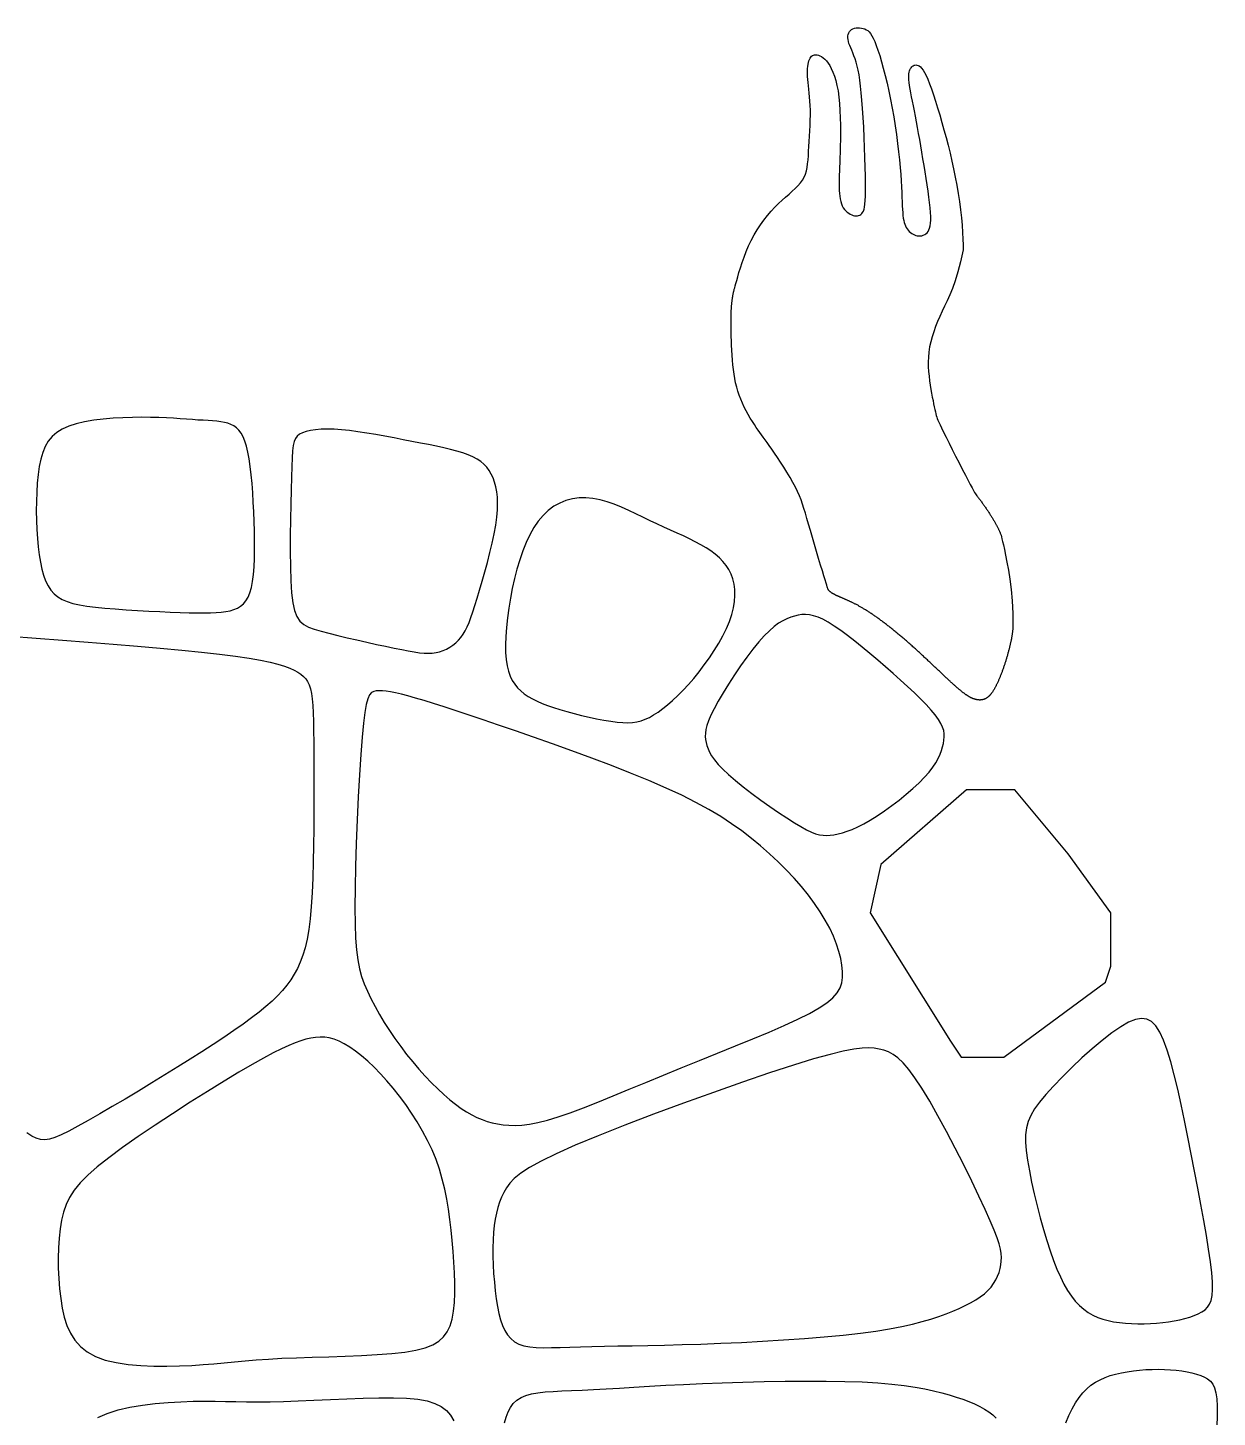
# Model space of a CAD drawing. Header units: millimetres. Extents: x 0 to 420, y 0 to 297.
# Drawn here: x 200.12 to 224.73, y 192.66 to 221.42 of the extents above; entities that cross this region are included whole.
import ezdxf

# ---------------------------------------------------------------- set-up
doc = ezdxf.new("R2010")
doc.units = ezdxf.units.MM
doc.layers.add('GREEN', color=96, linetype='Continuous')

msp = doc.modelspace()

# ---------------------------------------------------------------- linework, layer by layer
at = {"layer": 'GREEN', "linetype": 'Continuous'}
for points in [[(220.507228, 209.036131), (220.506622, 209.023848), (220.505789, 209.009505), (220.504864, 208.995662), (220.503843, 208.982228), (220.502725, 208.969114), (220.501508, 208.956231), (220.50019, 208.94349), (220.498769, 208.930801), (220.497244, 208.918074), (220.495613, 208.905235), (220.493876, 208.892269), (220.492033, 208.879174), (220.490084, 208.86595), (220.48803, 208.852595), (220.485872, 208.839109), (220.483609, 208.825491), (220.481241, 208.811739), (220.47877, 208.797854), (220.476196, 208.783834), (220.473518, 208.769681), (220.470739, 208.755395), (220.467858, 208.740975), (220.464876, 208.726423), (220.461794, 208.711739), (220.458611, 208.696922), (220.45533, 208.681975), (220.451951, 208.666901), (220.448476, 208.651707), (220.444907, 208.636396), (220.441245, 208.620976), (220.437492, 208.605451), (220.433649, 208.589827), (220.429719, 208.574108), (220.425703, 208.558301), (220.421602, 208.542412), (220.417419, 208.526448), (220.413155, 208.510415), (220.408813, 208.49432), (220.404395, 208.478169), (220.399901, 208.46197), (220.395335, 208.445729), (220.390697, 208.429452), (220.385991, 208.413146), (220.381218, 208.396819), (220.376379, 208.380475), (220.371477, 208.364123), (220.366513, 208.347769), (220.36149, 208.331419), (220.356409, 208.31508), (220.351273, 208.298759), (220.346082, 208.282462), (220.34084, 208.266197), (220.335547, 208.249969), (220.330207, 208.233785), (220.32482, 208.217652), (220.319389, 208.201577), (220.313915, 208.185566), (220.308401, 208.169626), (220.302848, 208.153764), (220.297259, 208.137986), (220.291634, 208.122298), (220.285977, 208.106709), (220.280289, 208.091223), (220.274571, 208.075848), (220.268826, 208.060591), (220.263056, 208.045458), (220.257263, 208.030455), (220.251448, 208.01559), (220.245613, 208.000869), (220.23976, 207.986299), (220.233892, 207.971886), (220.22801, 207.957637), (220.222116, 207.943558), (220.216211, 207.929657), (220.210299, 207.91594), (220.20438, 207.902413), (220.198456, 207.889084), (220.19253, 207.875959), (220.186604, 207.863044), (220.180678, 207.850346), (220.174756, 207.837872), (220.168839, 207.825629), (220.162928, 207.81362), (220.157026, 207.801852), (220.151133, 207.79033), (220.145252, 207.779058), (220.139383, 207.768041), (220.133528, 207.757284), (220.12769, 207.746793), (220.121868, 207.73657), (220.116063, 207.726616), (220.110276, 207.716929), (220.104507, 207.707506), (220.098755, 207.698346), (220.093021, 207.689448), (220.087304, 207.680809), (220.081605, 207.672427), (220.075924, 207.664301), (220.07026, 207.656427), (220.064613, 207.648803), (220.058983, 207.641423), (220.053369, 207.634285), (220.047772, 207.627386), (220.04219, 207.620722), (220.036624, 207.614289), (220.031073, 207.608084), (220.025538, 207.602104), (220.020016, 207.596344), (220.014509, 207.590802), (220.009016, 207.585474), (220.003536, 207.580357), (219.99807, 207.575446), (219.992617, 207.570739), (219.987176, 207.566233), (219.981748, 207.561923), (219.976332, 207.557805), (219.970927, 207.553878), (219.965534, 207.550137), (219.960152, 207.546578), (219.954781, 207.543199), (219.94942, 207.539995), (219.94407, 207.536964), (219.938729, 207.534101), (219.933397, 207.531404), (219.928075, 207.528868), (219.922762, 207.526491), (219.917457, 207.524268), (219.912161, 207.522197), (219.906872, 207.520274), (219.901591, 207.518495), (219.896318, 207.516857), (219.891051, 207.515356), (219.885791, 207.513989), (219.880537, 207.512753), (219.87529, 207.511643), (219.870048, 207.510657), (219.864811, 207.509792), (219.85958, 207.509042), (219.854353, 207.508406), (219.849131, 207.507879), (219.843912, 207.507458), (219.838698, 207.50714), (219.833487, 207.506921), (219.828279, 207.506797), (219.823074, 207.506766), (219.817872, 207.506823), (219.812671, 207.506967), (219.807472, 207.507194), (219.802272, 207.507502), (219.797073, 207.50789), (219.791872, 207.508353), (219.786669, 207.50889), (219.781464, 207.509499), (219.776255, 207.510177), (219.77104, 207.510925), (219.765817, 207.511745), (219.760583, 207.512639), (219.755336, 207.513607), (219.750074, 207.514652), (219.744793, 207.515775), (219.739492, 207.516978), (219.734169, 207.518261), (219.72882, 207.519629), (219.723442, 207.521082), (219.718033, 207.522624), (219.712589, 207.524257), (219.707109, 207.525984), (219.701589, 207.527807), (219.696026, 207.529729), (219.690417, 207.531752), (219.68476, 207.533879), (219.679051, 207.536113), (219.673289, 207.538455), (219.667469, 207.540909), (219.661589, 207.543477), (219.655647, 207.546161), (219.649639, 207.548964), (219.643563, 207.551889), (219.637415, 207.554938), (219.631194, 207.558114), (219.624895, 207.561419), (219.618517, 207.564855), (219.612056, 207.568426), (219.605509, 207.572134), (219.598874, 207.57598), (219.592148, 207.579969), (219.585327, 207.584102), (219.57841, 207.588382), (219.571393, 207.592811), (219.564273, 207.597393), (219.557048, 207.602128), (219.549714, 207.607021), (219.54227, 207.612074), (219.534711, 207.617288), (219.527035, 207.622667), (219.51924, 207.628213), (219.511322, 207.633929), (219.503278, 207.639818), (219.495107, 207.645881), (219.486804, 207.652121), (219.478367, 207.658541), (219.469793, 207.665143), (219.46108, 207.671931), (219.452224, 207.678905), (219.443222, 207.68607), (219.434073, 207.693427), (219.424772, 207.700979), (219.415317, 207.708729), (219.405706, 207.716679), (219.395935, 207.724831), (219.386002, 207.733188), (219.375906, 207.741749), (219.365645, 207.750517), (219.355216, 207.759494), (219.344618, 207.76868), (219.33385, 207.778077), (219.322908, 207.787686), (219.311792, 207.797508), (219.300503, 207.80754), (219.289043, 207.817779), (219.277413, 207.828222), (219.265617, 207.838865), (219.253655, 207.849706), (219.24153, 207.860741), (219.229243, 207.871966), (219.216797, 207.883379), (219.204194, 207.894974), (219.191436, 207.906749), (219.178528, 207.918697), (219.165472, 207.930815), (219.15227, 207.943098), (219.138926, 207.955542), (219.125441, 207.968143), (219.111821, 207.980895), (219.098066, 207.993795), (219.084179, 208.006838), (219.070165, 208.02002), (219.056025, 208.033336), (219.041763, 208.046782), (219.027381, 208.060353), (219.012882, 208.074045), (218.998269, 208.087853), (218.983544, 208.101774), (218.968712, 208.115802), (218.953774, 208.129934), (218.938733, 208.144164), (218.923592, 208.158489), (218.908355, 208.172903), (218.893023, 208.187403), (218.877601, 208.201984), (218.862089, 208.216642), (218.846493, 208.231372), (218.830813, 208.246169), (218.815054, 208.26103), (218.799218, 208.27595), (218.783308, 208.290925), (218.767326, 208.305949), (218.751276, 208.321019), (218.735161, 208.33613), (218.718982, 208.351277), (218.702744, 208.366458), (218.686449, 208.381665), (218.6701, 208.396897), (218.653699, 208.412147), (218.63725, 208.427412), (218.620755, 208.442687), (218.604218, 208.457968), (218.58764, 208.47325), (218.571026, 208.488529), (218.554377, 208.5038), (218.537697, 208.519059), (218.520988, 208.534302), (218.504254, 208.549524), (218.487497, 208.56472), (218.47072, 208.579888), (218.453925, 208.595022), (218.437115, 208.610119), (218.420293, 208.625174), (218.403462, 208.640185), (218.386623, 208.655146), (218.369781, 208.670055), (218.352936, 208.684907), (218.336092, 208.699699), (218.319249, 208.714431), (218.30241, 208.7291), (218.285576, 208.743703), (218.26875, 208.758239), (218.251933, 208.772706), (218.235127, 208.787101), (218.218334, 208.801423), (218.201554, 208.81567), (218.184791, 208.82984), (218.168045, 208.843932), (218.151318, 208.857945), (218.134611, 208.871875), (218.117927, 208.885723), (218.101266, 208.899487), (218.084631, 208.913164), (218.068023, 208.926754), (218.051443, 208.940254), (218.034894, 208.953664), (218.018376, 208.966981), (218.001891, 208.980204), (217.985441, 208.993331), (217.969028, 209.006362), (217.952652, 209.019293), (217.936316, 209.032124), (217.920022, 209.044853), (217.90377, 209.057479), (217.887562, 209.07), (217.871401, 209.082413), (217.855287, 209.094719), (217.839222, 209.106915), (217.823207, 209.118999), (217.807245, 209.13097), (217.791337, 209.142827), (217.775485, 209.154567), (217.759689, 209.16619), (217.743952, 209.177693), (217.728275, 209.189076), (217.71266, 209.200335), (217.697108, 209.211471), (217.681621, 209.222481), (217.666201, 209.233364), (217.650848, 209.244118), (217.635566, 209.254741), (217.620355, 209.265233), (217.605216, 209.275591), (217.590152, 209.285814), (217.575164, 209.295899), (217.560254, 209.305847), (217.545423, 209.315655), (217.530673, 209.325321), (217.516005, 209.334844), (217.50142, 209.344222), (217.486922, 209.353454), (217.472511, 209.362539), (217.458188, 209.371473), (217.443955, 209.380258), (217.429814, 209.388892), (217.415767, 209.397374), (217.401813, 209.405703), (217.387956, 209.413879), (217.374197, 209.421901), (217.360536, 209.429768), (217.346976, 209.437479), (217.333518, 209.445037), (217.320162, 209.452444), (217.30691, 209.459703), (217.293763, 209.466815), (217.280721, 209.473783), (217.267787, 209.48061), (217.25496, 209.487298), (217.242242, 209.493849), (217.229634, 209.500266), (217.217137, 209.506553), (217.204752, 209.512713), (217.192479, 209.518749), (217.180321, 209.524663), (217.168277, 209.53046), (217.156348, 209.536142), (217.144536, 209.541713), (217.132842, 209.547176), (217.121266, 209.552533), (217.10981, 209.557789), (217.098474, 209.562946), (217.087259, 209.568007), (217.076167, 209.572976), (217.065197, 209.577855), (217.054352, 209.582648), (217.043633, 209.587359), (217.033039, 209.591989), (217.022572, 209.596543), (217.012233, 209.601024), (217.002023, 209.605434), (216.991943, 209.609777), (216.981994, 209.614056), (216.972177, 209.618275), (216.962492, 209.622435), (216.952941, 209.626542), (216.943524, 209.630597), (216.934244, 209.634604), (216.925099, 209.638566), (216.916093, 209.642486), (216.907224, 209.646367), (216.898495, 209.650213), (216.889907, 209.654027), (216.881459, 209.657812), (216.873154, 209.66157), (216.864992, 209.665306), (216.856974, 209.669023), (216.849102, 209.672722), (216.841375, 209.676409), (216.833795, 209.680085), (216.826364, 209.683755), (216.819081, 209.68742), (216.811948, 209.691085), (216.804965, 209.694753), (216.798135, 209.698426), (216.791457, 209.702108), (216.784933, 209.705802), (216.778563, 209.709511), (216.77235, 209.713238), (216.766293, 209.716985), (216.760395, 209.720753), (216.754656, 209.724546), (216.749079, 209.728366), (216.743663, 209.732215), (216.738411, 209.736096), (216.733324, 209.74001), (216.728405, 209.743956), (216.723655, 209.747934), (216.719077, 209.751943), (216.714674, 209.755981), (216.710449, 209.760048), (216.706403, 209.764142), (216.70254, 209.768263), (216.698862, 209.772409), (216.695372, 209.776578), (216.692073, 209.780769), (216.688967, 209.784979), (216.686057, 209.789207), (216.683347, 209.793451), (216.680839, 209.797709), (216.678536, 209.801979), (216.676296, 209.806724), (216.673398, 209.814266), (216.668977, 209.827394), (216.662167, 209.848894), (216.652103, 209.881554), (216.637919, 209.928162), (216.618749, 209.991505), (216.593729, 210.074371), (216.562375, 210.178317), (216.525738, 210.299987), (216.485253, 210.434795), (216.442352, 210.578153), (216.398471, 210.725476), (216.355042, 210.872176), (216.313499, 211.013669), (216.275276, 211.145366), (216.241305, 211.263889), (216.210504, 211.370686), (216.181292, 211.46841), (216.152085, 211.559716), (216.121301, 211.647259), (216.087355, 211.733692), (216.048667, 211.821671), (216.003652, 211.91385), (215.951293, 212.012063), (215.892834, 212.11487), (215.830085, 212.220009), (215.764854, 212.325218), (215.698953, 212.428238), (215.634189, 212.526806), (215.572372, 212.618662), (215.515313, 212.701545), (215.464325, 212.773929), (215.41875, 212.837238), (215.377432, 212.893627), (215.339217, 212.945256), (215.30295, 212.994282), (215.267478, 213.042862), (215.231645, 213.093156), (215.194298, 213.14732), (215.154612, 213.207035), (215.113088, 213.27207), (215.070555, 213.341717), (215.027846, 213.415268), (214.985791, 213.492013), (214.94522, 213.571244), (214.906964, 213.652254), (214.871855, 213.734334), (214.840539, 213.816966), (214.812937, 213.900397), (214.788783, 213.985066), (214.767814, 214.07141), (214.749767, 214.159867), (214.734377, 214.250876), (214.72138, 214.344874), (214.710513, 214.4423), (214.701524, 214.543178), (214.694205, 214.645877), (214.688364, 214.748355), (214.683805, 214.848566), (214.680334, 214.944469), (214.677757, 215.034018), (214.675879, 215.11517), (214.674507, 215.185881), (214.673472, 215.244708), (214.672715, 215.292606), (214.672206, 215.331131), (214.671912, 215.361837), (214.671801, 215.386281), (214.671841, 215.406018), (214.672001, 215.422604), (214.672248, 215.437594), (214.672556, 215.452283), (214.67292, 215.466928), (214.673339, 215.481525), (214.673812, 215.49607), (214.67434, 215.510559), (214.674923, 215.524988), (214.675559, 215.539355), (214.676249, 215.553654), (214.676991, 215.567882), (214.677787, 215.582036), (214.678636, 215.596111), (214.679536, 215.610103), (214.680489, 215.62401), (214.681493, 215.637827), (214.682549, 215.65155), (214.683655, 215.665175), (214.684813, 215.678699), (214.68602, 215.692119), (214.687278, 215.705429), (214.688585, 215.718626), (214.689942, 215.731707), (214.691348, 215.744668), (214.692803, 215.757504), (214.694306, 215.770213), (214.695857, 215.78279), (214.697456, 215.795231), (214.699103, 215.807533), (214.700797, 215.819692), (214.702538, 215.831705), (214.704325, 215.843566), (214.706158, 215.855273), (214.708038, 215.866822), (214.709963, 215.878208), (214.711933, 215.889429), (214.713949, 215.90048), (214.716009, 215.911357), (214.718113, 215.922057), (214.720262, 215.932576), (214.722454, 215.942911), (214.724689, 215.953056), (214.727055, 215.963326), (214.729986, 215.9753), (214.734005, 215.990873), (214.739633, 216.011944), (214.747393, 216.040408), (214.757807, 216.078161), (214.771398, 216.1271), (214.788687, 216.189121), (214.810132, 216.265411), (214.835934, 216.354323), (214.866228, 216.453497), (214.901149, 216.560577), (214.940834, 216.673203), (214.985418, 216.789019), (215.035037, 216.905667), (215.089826, 217.020788), (215.149772, 217.132372), (215.214261, 217.239793), (215.282531, 217.342773), (215.353821, 217.441033), (215.427368, 217.534295), (215.502408, 217.622281), (215.578182, 217.704711), (215.653925, 217.781307), (215.728841, 217.852017), (215.801995, 217.917692), (215.872418, 217.979407), (215.939142, 218.03824), (216.001196, 218.095267), (216.057613, 218.151565), (216.107421, 218.208211), (216.149653, 218.26628), (216.183691, 218.326759), (216.210326, 218.390265), (216.230703, 218.457324), (216.245963, 218.528465), (216.25725, 218.604212), (216.265707, 218.685094), (216.272478, 218.771636), (216.278706, 218.864365), (216.285275, 218.963461), (216.292035, 219.067713), (216.298576, 219.175561), (216.304488, 219.285447), (216.309362, 219.395813), (216.312788, 219.5051), (216.314357, 219.611749), (216.313658, 219.714202), (216.310448, 219.811207), (216.305138, 219.902745), (216.298308, 219.989102), (216.290534, 220.070564), (216.282396, 220.147419), (216.274469, 220.219954), (216.267333, 220.288455), (216.261565, 220.35321), (216.257644, 220.414439), (216.255651, 220.472098), (216.25557, 220.526079), (216.257382, 220.576272), (216.261071, 220.622567), (216.26662, 220.664854), (216.274011, 220.703025), (216.283227, 220.73697), (216.294261, 220.766612), (216.307148, 220.792009), (216.321932, 220.813251), (216.33866, 220.830428), (216.357376, 220.843631), (216.378126, 220.85295), (216.400955, 220.858475), (216.425907, 220.860296), (216.452974, 220.858385), (216.48193, 220.852228), (216.512494, 220.841193), (216.544386, 220.82465), (216.577325, 220.801965), (216.611031, 220.772507), (216.645223, 220.735643), (216.67962, 220.690742), (216.713896, 220.637213), (216.74753, 220.574632), (216.779957, 220.502619), (216.810608, 220.420791), (216.838919, 220.328766), (216.864321, 220.226163), (216.88625, 220.1126), (216.904136, 219.987696), (216.917602, 219.85167), (216.927009, 219.707143), (216.932908, 219.55734), (216.935849, 219.405484), (216.936382, 219.254798), (216.935057, 219.108506), (216.932423, 218.969832), (216.929031, 218.841998), (216.925367, 218.727409), (216.921666, 218.625192), (216.918099, 218.533656), (216.914838, 218.451109), (216.912055, 218.37586), (216.909919, 218.306217), (216.908604, 218.240488), (216.908281, 218.176981), (216.909145, 218.114375), (216.911493, 218.052823), (216.915645, 217.992847), (216.921922, 217.934971), (216.930645, 217.879717), (216.942133, 217.827609), (216.956709, 217.779169), (216.974692, 217.734919), (216.996249, 217.695274), (217.020933, 217.660205), (217.048142, 217.629575), (217.077274, 217.603245), (217.107728, 217.58108), (217.138902, 217.56294), (217.170195, 217.548688), (217.201004, 217.538187), (217.230803, 217.53135), (217.259361, 217.528292), (217.286518, 217.529179), (217.31212, 217.534176), (217.336007, 217.54345), (217.358022, 217.557166), (217.378009, 217.57549), (217.39581, 217.598589), (217.411297, 217.627046), (217.424468, 217.663115), (217.43535, 217.70947), (217.44397, 217.768782), (217.450355, 217.843726), (217.454531, 217.936973), (217.456527, 218.051196), (217.45637, 218.189069), (217.454112, 218.351872), (217.449912, 218.535325), (217.443957, 218.733758), (217.436429, 218.941499), (217.427516, 219.152876), (217.417401, 219.36222), (217.406269, 219.563857), (217.394307, 219.752118), (217.381644, 219.922524), (217.368196, 220.075368), (217.353826, 220.212138), (217.338394, 220.334319), (217.321763, 220.443399), (217.303795, 220.540863), (217.28435, 220.6282), (217.263292, 220.706894), (217.240638, 220.778304), (217.217039, 220.843272), (217.1933, 220.902513), (217.170228, 220.95674), (217.14863, 221.006666), (217.129312, 221.053006), (217.113081, 221.096473), (217.100743, 221.137781), (217.092963, 221.177465), (217.089837, 221.215342), (217.091321, 221.251051), (217.097369, 221.284232), (217.107936, 221.314521), (217.122976, 221.341559), (217.142446, 221.364984), (217.166298, 221.384434), (217.194354, 221.399632), (217.225889, 221.410629), (217.260045, 221.417562), (217.295963, 221.420565), (217.332786, 221.419775), (217.369653, 221.415326), (217.405707, 221.407355), (217.440089, 221.395996), (217.472188, 221.3811), (217.502378, 221.361375), (217.531285, 221.335243), (217.55953, 221.301126), (217.587738, 221.257448), (217.616531, 221.20263), (217.646532, 221.135094), (217.678365, 221.053264), (217.712456, 220.956034), (217.748449, 220.844188), (217.785789, 220.71898), (217.823923, 220.581668), (217.862297, 220.433507), (217.900358, 220.275752), (217.937551, 220.10966), (217.973324, 219.936486), (218.007185, 219.757649), (218.038893, 219.575216), (218.068269, 219.391416), (218.095133, 219.208481), (218.119306, 219.02864), (218.14061, 218.854123), (218.158865, 218.687159), (218.173892, 218.52998), (218.185636, 218.384363), (218.194538, 218.250279), (218.201163, 218.127246), (218.206074, 218.014782), (218.209837, 217.912406), (218.213016, 217.819637), (218.216176, 217.735993), (218.219881, 217.660993), (218.224624, 217.594105), (218.230611, 217.534594), (218.237974, 217.481675), (218.246848, 217.434564), (218.257366, 217.392476), (218.269661, 217.354625), (218.283868, 217.320228), (218.300118, 217.288499), (218.318502, 217.25882), (218.338927, 217.23124), (218.361257, 217.205976), (218.385354, 217.183244), (218.411083, 217.16326), (218.438307, 217.146241), (218.466888, 217.132402), (218.496691, 217.12196), (218.527514, 217.115116), (218.558903, 217.112008), (218.59034, 217.112759), (218.621305, 217.117492), (218.65128, 217.126331), (218.679746, 217.139398), (218.706184, 217.156816), (218.730076, 217.178709), (218.750969, 217.205334), (218.768676, 217.237482), (218.783075, 217.27608), (218.794044, 217.322054), (218.801462, 217.376331), (218.805207, 217.439836), (218.805158, 217.513496), (218.801194, 217.598237), (218.793295, 217.694568), (218.781853, 217.801331), (218.767362, 217.916952), (218.750316, 218.039855), (218.73121, 218.168465), (218.710538, 218.301208), (218.688794, 218.436508), (218.666472, 218.572792), (218.643993, 218.708642), (218.62148, 218.843283), (218.598983, 218.976095), (218.576554, 219.106463), (218.554241, 219.233766), (218.532094, 219.357389), (218.510165, 219.476713), (218.488502, 219.59112), (218.467209, 219.700052), (218.4466, 219.803194), (218.427042, 219.900287), (218.408902, 219.991077), (218.392548, 220.075305), (218.378346, 220.152715), (218.366663, 220.223052), (218.357867, 220.286057), (218.352226, 220.341631), (218.349612, 220.390295), (218.349801, 220.432726), (218.352565, 220.469602), (218.357679, 220.5016), (218.364917, 220.529399), (218.374053, 220.553674), (218.38486, 220.575104), (218.397145, 220.594216), (218.41083, 220.610934), (218.42587, 220.625032), (218.442222, 220.636286), (218.459838, 220.644468), (218.478675, 220.649353), (218.498686, 220.650715), (218.519828, 220.648329), (218.542091, 220.64175), (218.56562, 220.629661), (218.590595, 220.610527), (218.617197, 220.582812), (218.645606, 220.54498), (218.676004, 220.495496), (218.708571, 220.432824), (218.743488, 220.355428), (218.780837, 220.262331), (218.820311, 220.154782), (218.861501, 220.034587), (218.904003, 219.903552), (218.947408, 219.763485), (218.99131, 219.616192), (219.035302, 219.463479), (219.078978, 219.307153), (219.121943, 219.148728), (219.163847, 218.988552), (219.204352, 218.82668), (219.243122, 218.663167), (219.279819, 218.498068), (219.314104, 218.331437), (219.345641, 218.163331), (219.374091, 217.993805), (219.39917, 217.823371), (219.420804, 217.654375), (219.43897, 217.489622), (219.453646, 217.331914), (219.46481, 217.184056), (219.472441, 217.048851), (219.476517, 216.929103), (219.477016, 216.827616), (219.422717, 216.578745), (219.367465, 216.365853), (219.311734, 216.183747), (219.255997, 216.027231), (219.200727, 215.891112), (219.146397, 215.770194), (219.09348, 215.659284), (219.04245, 215.553187), (218.993794, 215.447597), (218.948062, 215.341765), (218.905817, 215.235826), (218.867623, 215.129921), (218.834043, 215.024186), (218.805641, 214.918759), (218.78298, 214.81378), (218.766625, 214.709384), (218.756902, 214.605761), (218.753193, 214.50329), (218.75464, 214.402404), (218.76039, 214.303533), (218.769585, 214.207107), (218.781371, 214.113558), (218.794892, 214.023316), (218.809291, 213.936812), (218.823828, 213.854473), (218.838212, 213.776714), (218.85227, 213.703947), (218.865827, 213.636584), (218.878707, 213.575036), (218.890736, 213.519715), (218.901739, 213.471031), (218.911541, 213.429398), (218.920252, 213.394549), (218.929126, 213.363509), (218.939702, 213.332627), (218.953518, 213.298249), (218.972112, 213.256724), (218.997024, 213.204399), (219.029792, 213.137623), (219.071954, 213.052742), (219.124357, 212.947607), (219.185073, 212.826074), (219.251482, 212.693499), (219.320962, 212.555241), (219.390893, 212.416657), (219.458655, 212.283104), (219.521628, 212.159941), (219.57719, 212.052525), (219.623367, 211.964878), (219.660766, 211.895684), (219.690641, 211.842288), (219.714244, 211.802039), (219.73283, 211.772284), (219.747651, 211.75037), (219.75996, 211.733645), (219.771011, 211.719456), (219.781848, 211.705594), (219.792675, 211.691622), (219.803488, 211.677548), (219.814282, 211.663378), (219.825054, 211.649119), (219.835799, 211.634779), (219.846511, 211.620364), (219.857188, 211.605881), (219.867824, 211.591338), (219.878416, 211.57674), (219.888958, 211.562096), (219.899445, 211.547412), (219.909875, 211.532695), (219.920242, 211.517952), (219.930542, 211.50319), (219.94077, 211.488416), (219.950922, 211.473637), (219.960994, 211.45886), (219.970981, 211.444092), (219.980878, 211.429339), (219.990682, 211.41461), (220.000388, 211.39991), (220.00999, 211.385247), (220.019486, 211.370627), (220.028871, 211.356058), (220.038139, 211.341547), (220.047287, 211.327101), (220.05631, 211.312725), (220.065204, 211.298429), (220.073964, 211.284218), (220.082586, 211.270099), (220.091066, 211.25608), (220.099399, 211.242167), (220.107581, 211.228366), (220.11561, 211.214682), (220.123481, 211.201121), (220.131192, 211.187689), (220.138738, 211.174391), (220.146117, 211.161232), (220.153325, 211.148219), (220.160359, 211.135356), (220.167219, 211.122643), (220.173906, 211.11008), (220.18042, 211.097667), (220.186762, 211.085405), (220.192932, 211.073293), (220.198932, 211.06133), (220.204761, 211.049517), (220.210421, 211.037853), (220.215912, 211.026337), (220.221237, 211.014967), (220.226397, 211.003742), (220.231393, 210.99266), (220.236227, 210.981719), (220.240902, 210.970919), (220.245417, 210.960256), (220.24988, 210.949226), (220.254815, 210.935303), (220.26085, 210.915459), (220.268616, 210.886662), (220.27874, 210.845885), (220.291853, 210.790097), (220.308582, 210.71627), (220.329557, 210.621373), (220.354982, 210.502919), (220.383354, 210.360588), (220.412748, 210.194601), (220.441236, 210.00518), (220.466892, 209.792545), (220.487789, 209.556918), (220.501999, 209.29852), (220.507228, 209.036131)], [(199.746514, 208.828884), (200.290751, 208.788396), (200.834123, 208.747043), (201.367908, 208.705547), (201.886555, 208.664051), (202.385307, 208.622554), (202.859406, 208.581058), (203.304095, 208.539562), (203.714615, 208.498065), (204.08621, 208.456569), (204.414122, 208.415073), (204.695179, 208.373576), (204.932553, 208.33208), (205.131001, 208.290584), (205.295281, 208.249087), (205.430151, 208.207591), (205.540368, 208.166095), (205.63069, 208.124599), (205.705874, 208.083102), (205.770029, 208.041174), (205.824669, 207.996652), (205.870659, 207.946942), (205.908863, 207.889453), (205.940148, 207.821589), (205.965378, 207.740757), (205.985417, 207.644365), (206.001131, 207.529817), (206.013314, 207.394882), (206.022468, 207.238767), (206.029028, 207.061038), (206.033425, 206.861265), (206.036092, 206.639014), (206.037462, 206.393855), (206.037967, 206.125353), (206.038039, 205.833077), (206.037931, 205.517856), (206.037174, 205.185561), (206.035119, 204.843325), (206.031119, 204.498278), (206.024523, 204.157554), (206.014683, 203.828285), (206.000951, 203.517603), (205.982678, 203.23264), (205.959287, 202.978763), (205.930489, 202.754279), (205.896069, 202.55573), (205.85581, 202.379659), (205.809496, 202.222607), (205.75691, 202.081116), (205.697837, 201.951728), (205.63206, 201.830985), (205.559183, 201.715754), (205.478088, 201.604196), (205.387478, 201.4948), (205.286055, 201.386052), (205.172522, 201.27644), (205.045581, 201.16445), (204.903936, 201.04857), (204.746287, 200.927287), (204.571735, 200.799412), (204.380963, 200.665053), (204.175054, 200.524642), (203.955089, 200.378613), (203.722148, 200.227396), (203.477314, 200.071424), (203.221667, 199.91113), (202.956288, 199.746946), (202.682944, 199.579772), (202.40614, 199.412382), (202.131066, 199.248017), (201.862912, 199.08992), (201.606868, 198.941333), (201.368124, 198.805498), (201.151871, 198.685655), (200.963298, 198.585048), (200.805686, 198.506306), (200.674672, 198.449609), (200.563987, 198.414524), (200.467358, 198.40062), (200.378514, 198.407464), (200.291183, 198.434624), (200.199096, 198.481668), (200.095979, 198.548163)], [(221.604373, 192.545938), (221.6664, 192.699054), (221.731745, 192.837252), (221.800805, 192.960996), (221.873979, 193.07075), (221.951621, 193.167083), (222.033906, 193.250985), (222.120969, 193.323549), (222.212941, 193.385869), (222.309956, 193.43904), (222.412145, 193.484156), (222.519642, 193.52231), (222.63258, 193.554596), (222.750886, 193.58195), (222.87367, 193.604662), (222.999838, 193.622866), (223.128295, 193.636694), (223.257946, 193.646279), (223.387697, 193.651752), (223.516453, 193.653248), (223.643119, 193.650897), (223.766639, 193.6448), (223.886112, 193.634923), (224.000676, 193.6212), (224.109468, 193.603564), (224.211627, 193.581949), (224.306288, 193.556289), (224.39259, 193.526517), (224.469671, 193.492567), (224.53683, 193.453661), (224.594022, 193.406185), (224.641362, 193.345812), (224.678967, 193.268214), (224.706952, 193.169067), (224.725434, 193.044043), (224.73453, 192.888816), (224.734354, 192.699059), (224.725193, 192.472014)], [(209.985419, 192.543873), (210.016713, 192.664203), (210.056401, 192.771307), (210.105775, 192.865283), (210.166128, 192.946232), (210.238756, 193.014252), (210.324951, 193.069444), (210.425875, 193.112222), (210.542157, 193.14426), (210.674296, 193.167548), (210.822788, 193.184075), (210.988131, 193.19583), (211.170824, 193.204802), (211.371362, 193.21298), (211.590245, 193.222354), (211.828002, 193.234481), (212.085298, 193.249197), (212.362828, 193.265904), (212.661289, 193.284006), (212.981378, 193.302906), (213.323791, 193.322007), (213.689226, 193.340713), (214.078379, 193.358428), (214.490499, 193.37455), (214.919057, 193.38847), (215.356073, 193.399573), (215.793571, 193.407245), (216.223571, 193.410872), (216.638097, 193.409838), (217.029172, 193.403531), (217.388816, 193.391336), (217.711023, 193.372862), (217.99767, 193.348616), (218.252606, 193.319327), (218.479678, 193.285725), (218.682733, 193.24854), (218.86562, 193.208501), (219.032187, 193.166339), (219.186281, 193.122783), (219.331079, 193.078367), (219.46707, 193.032839), (219.594071, 192.985752), (219.711901, 192.936659), (219.820376, 192.88511), (219.919314, 192.83066), (220.008534, 192.772861), (220.087851, 192.711264), (220.157214, 192.645614)], [(201.565533, 192.654003), (201.761531, 192.742289), (201.98526, 192.814067), (202.230088, 192.870995), (202.489378, 192.91473), (202.756497, 192.94693), (203.024811, 192.96925), (203.287684, 192.983347), (203.538484, 192.990879), (203.772711, 192.99345), (203.994416, 192.992456), (204.209786, 192.989239), (204.425006, 192.985144), (204.646264, 192.981514), (204.879745, 192.979693), (205.131636, 192.981022), (205.408124, 192.986847), (205.712874, 192.997919), (206.039467, 193.012623), (206.378964, 193.028754), (206.722426, 193.044106), (207.060911, 193.056475), (207.385481, 193.063653), (207.687196, 193.063436), (207.957117, 193.053617), (208.188423, 193.032155), (208.382776, 192.997659), (208.543958, 192.948905), (208.67575, 192.884665), (208.781935, 192.803713), (208.866292, 192.704823), (208.932605, 192.586769)]]:
    msp.add_lwpolyline(points, dxfattribs=at)
for points in [[(200.963298, 213.173321), (200.828897, 213.112698), (200.71504, 213.041052), (200.61978, 212.957735), (200.541173, 212.862099), (200.47727, 212.753495), (200.426126, 212.631275), (200.385795, 212.494791), (200.35433, 212.343395), (200.330037, 212.177085), (200.312233, 211.998456), (200.300483, 211.81075), (200.294356, 211.617208), (200.293419, 211.421073), (200.297239, 211.225587), (200.305385, 211.03399), (200.317423, 210.849526), (200.333101, 210.674967), (200.352888, 210.511215), (200.377433, 210.358702), (200.407384, 210.217859), (200.44339, 210.089119), (200.4861, 209.972915), (200.536163, 209.869679), (200.594226, 209.779842), (200.661121, 209.703513), (200.738395, 209.639503), (200.82778, 209.5863), (200.931004, 209.542391), (201.049799, 209.506261), (201.185895, 209.4764), (201.34102, 209.451293), (201.516906, 209.429428), (201.714093, 209.409545), (201.928364, 209.39139), (202.154313, 209.374964), (202.386533, 209.360267), (202.619618, 209.3473), (202.848161, 209.336061), (203.066757, 209.326552), (203.269999, 209.318771), (203.45367, 209.312791), (203.618311, 209.308973), (203.765652, 209.307748), (203.897422, 209.309549), (204.015352, 209.314808), (204.121172, 209.323958), (204.216612, 209.33743), (204.303401, 209.355656), (204.382983, 209.379286), (204.455644, 209.409832), (204.521385, 209.449023), (204.580205, 209.498588), (204.632106, 209.560257), (204.677087, 209.635757), (204.715147, 209.726818), (204.746288, 209.83517), (204.770616, 209.961893), (204.788673, 210.105473), (204.801108, 210.26375), (204.808569, 210.434562), (204.811704, 210.615748), (204.811164, 210.805148), (204.807595, 211.000598), (204.801648, 211.199939), (204.793827, 211.400937), (204.78406, 211.601071), (204.77213, 211.797746), (204.757821, 211.98837), (204.740917, 212.170349), (204.721202, 212.341089), (204.698459, 212.497997), (204.672473, 212.638479), (204.643026, 212.760627), (204.609903, 212.865268), (204.572888, 212.953916), (204.531764, 213.028084), (204.486315, 213.089284), (204.436325, 213.139029), (204.381577, 213.178832), (204.321855, 213.210207), (204.256943, 213.234593), (204.186625, 213.253144), (204.110684, 213.26694), (204.028904, 213.277062), (203.941069, 213.28459), (203.846963, 213.290606), (203.746369, 213.296189), (203.639071, 213.302421), (203.524781, 213.310093), (203.402923, 213.318847), (203.272846, 213.328032), (203.133903, 213.337001), (202.985445, 213.345106), (202.826824, 213.351698), (202.657389, 213.356129), (202.476493, 213.35775), (202.284316, 213.355877), (202.084354, 213.349681), (201.880932, 213.338298), (201.678375, 213.320864), (201.481008, 213.296514), (201.293156, 213.264383), (201.119145, 213.223607)], [(206.610102, 213.09955), (206.457031, 213.10996), (206.316286, 213.11367), (206.188084, 213.110897), (206.07264, 213.101855), (205.970172, 213.086763), (205.880895, 213.065834), (205.805026, 213.039287), (205.742781, 213.007336), (205.694016, 212.969298), (205.657145, 212.920885), (205.630221, 212.856912), (205.611299, 212.77219), (205.598432, 212.661533), (205.589674, 212.519754), (205.583078, 212.341665), (205.576699, 212.12208), (205.56913, 211.858694), (205.561129, 211.560727), (205.553993, 211.240283), (205.549019, 210.909465), (205.547505, 210.580376), (205.550749, 210.265119), (205.560048, 209.975797), (205.5767, 209.724513), (205.602109, 209.520237), (205.638116, 209.359403), (205.686664, 209.23531), (205.749702, 209.141259), (205.829175, 209.07055), (205.92703, 209.016482), (206.045212, 208.972356), (206.185669, 208.931472), (206.349084, 208.888427), (206.531097, 208.843004), (206.726085, 208.796285), (206.928426, 208.749349), (207.132497, 208.703278), (207.332675, 208.659152), (207.523338, 208.618052), (207.698864, 208.581058), (207.854962, 208.549108), (207.99268, 208.52256), (208.114394, 208.501632), (208.222485, 208.486539), (208.31933, 208.477497), (208.407309, 208.474724), (208.488801, 208.478434), (208.566183, 208.488844), (208.641367, 208.506098), (208.714389, 208.530052), (208.784815, 208.56049), (208.852214, 208.597195), (208.916153, 208.639953), (208.9762, 208.688545), (209.031921, 208.742757), (209.082885, 208.802372), (209.128947, 208.867498), (209.171116, 208.939541), (209.21069, 209.020228), (209.248967, 209.11129), (209.287244, 209.214454), (209.326818, 209.331451), (209.368988, 209.464009), (209.41505, 209.613857), (209.465761, 209.781715), (209.519717, 209.96427), (209.574969, 210.157199), (209.629573, 210.35618), (209.681582, 210.55689), (209.72905, 210.755006), (209.77003, 210.946206), (209.802576, 211.126168), (209.825174, 211.291469), (209.838041, 211.44229), (209.841826, 211.57971), (209.837176, 211.704812), (209.824742, 211.818674), (209.805171, 211.922379), (209.779112, 212.017007), (209.747215, 212.103638), (209.709875, 212.183244), (209.66648, 212.256367), (209.616165, 212.323439), (209.558065, 212.384891), (209.491315, 212.441156), (209.41505, 212.492666), (209.328404, 212.539854), (209.230513, 212.583151), (209.120765, 212.623026), (208.999555, 212.660092), (208.867532, 212.694996), (208.725346, 212.728388), (208.573644, 212.760915), (208.413076, 212.793226), (208.244291, 212.825969), (208.067936, 212.859793), (207.88495, 212.895058), (207.697423, 212.930971), (207.507733, 212.966452), (207.318259, 213.00042), (207.13138, 213.031794), (206.949475, 213.059494), (206.774923, 213.08244)], [(211.814018, 211.679452), (211.669705, 211.692384), (211.527987, 211.689538), (211.389729, 211.670699), (211.255796, 211.635651), (211.127054, 211.584176), (211.004366, 211.51606), (210.888599, 211.431087), (210.780616, 211.329039), (210.681068, 211.209989), (210.589737, 211.075162), (210.506191, 210.92607), (210.429998, 210.764227), (210.360725, 210.591146), (210.29794, 210.408338), (210.24121, 210.217318), (210.190102, 210.019598), (210.144328, 209.816907), (210.104177, 209.611839), (210.070081, 209.407203), (210.042473, 209.205809), (210.021785, 209.010466), (210.008449, 208.823985), (210.002899, 208.649174), (210.005566, 208.488844), (210.016775, 208.345084), (210.036418, 208.217101), (210.064278, 208.103382), (210.10014, 208.002415), (210.143787, 207.912686), (210.195003, 207.832683), (210.253572, 207.760893), (210.319276, 207.695803), (210.39201, 207.636044), (210.472095, 207.580823), (210.559966, 207.529493), (210.656055, 207.481405), (210.760793, 207.43591), (210.874615, 207.392361), (210.997951, 207.350108), (211.131235, 207.308504), (211.274323, 207.267151), (211.424763, 207.226663), (211.579528, 207.187905), (211.73559, 207.151739), (211.889923, 207.119032), (212.039498, 207.090648), (212.181288, 207.06745), (212.312265, 207.050304), (212.430303, 207.040002), (212.53688, 207.037048), (212.634374, 207.041875), (212.725165, 207.054915), (212.81163, 207.0766), (212.896149, 207.107362), (212.981101, 207.147633), (213.068863, 207.197847), (213.161312, 207.258326), (213.258301, 207.328964), (213.359183, 207.409543), (213.463309, 207.499848), (213.57003, 207.599662), (213.678697, 207.70877), (213.788662, 207.826956), (213.899276, 207.954002), (214.009709, 208.089442), (214.118412, 208.231797), (214.223655, 208.37934), (214.323708, 208.53034), (214.416841, 208.68307), (214.501324, 208.8358), (214.575427, 208.9868), (214.63742, 209.134343), (214.685932, 209.27695), (214.721037, 209.414155), (214.743167, 209.54574), (214.752755, 209.67149), (214.750232, 209.791188), (214.736031, 209.904619), (214.710585, 210.011565), (214.674327, 210.111812), (214.627688, 210.205287), (214.571102, 210.292494), (214.505001, 210.374082), (214.429817, 210.450699), (214.345982, 210.522994), (214.253931, 210.591614), (214.154094, 210.657209), (214.046904, 210.720426), (213.932831, 210.781914), (213.812486, 210.842322), (213.686519, 210.902297), (213.555577, 210.962488), (213.420311, 211.023544), (213.281368, 211.086113), (213.139398, 211.150843), (212.995049, 211.218382), (212.848934, 211.288876), (212.701521, 211.36045), (212.553244, 211.430727), (212.404533, 211.49733), (212.255823, 211.557881), (212.107546, 211.610004), (211.960133, 211.65132)], [(216.685771, 209.1159), (216.573896, 209.176667), (216.472401, 209.221658), (216.379557, 209.252384), (216.293632, 209.270358), (216.212897, 209.277094), (216.135623, 209.274105), (216.060078, 209.262902), (215.984534, 209.245), (215.907403, 209.221262), (215.827678, 209.189959), (215.744493, 209.148715), (215.656982, 209.095152), (215.564282, 209.026892), (215.465526, 208.941558), (215.35985, 208.836773), (215.246389, 208.710158), (215.124999, 208.560707), (214.998419, 208.392884), (214.870109, 208.212526), (214.743528, 208.025469), (214.622138, 207.837546), (214.509398, 207.654595), (214.408768, 207.48245), (214.323709, 207.326947), (214.256778, 207.192444), (214.206932, 207.077392), (214.172223, 206.978767), (214.150706, 206.893541), (214.140434, 206.818689), (214.139461, 206.751185), (214.14584, 206.688004), (214.157626, 206.626119), (214.173665, 206.562794), (214.195975, 206.496443), (214.227368, 206.42577), (214.270654, 206.349477), (214.328646, 206.266268), (214.404155, 206.174846), (214.499991, 206.073915), (214.618966, 205.962177), (214.762414, 205.839201), (214.925757, 205.708012), (215.102941, 205.5725), (215.28791, 205.436557), (215.474608, 205.304071), (215.656982, 205.178933), (215.828975, 205.065035), (215.984533, 204.966265), (216.119187, 204.885577), (216.23481, 204.82218), (216.334864, 204.774344), (216.422807, 204.74034), (216.502099, 204.718439), (216.576202, 204.706913), (216.648575, 204.704031), (216.722678, 204.708065), (216.801502, 204.717755), (216.886165, 204.733713), (216.977316, 204.757018), (217.075603, 204.788753), (217.181675, 204.829997), (217.296181, 204.881832), (217.41977, 204.945337), (217.55309, 205.021594), (217.69607, 205.11107), (217.845753, 205.211785), (217.998463, 205.321145), (218.150525, 205.436557), (218.298262, 205.555427), (218.437998, 205.675161), (218.566055, 205.793166), (218.678759, 205.906849), (218.77337, 206.01412), (218.850897, 206.114907), (218.913286, 206.209643), (218.962483, 206.298759), (219.000436, 206.382689), (219.029089, 206.461863), (219.05039, 206.536715), (219.066285, 206.607677), (219.078071, 206.675396), (219.08445, 206.741387), (219.083477, 206.807378), (219.073205, 206.875098), (219.051688, 206.946275), (219.016979, 207.02264), (218.967133, 207.105921), (218.900203, 207.197847), (218.814927, 207.299643), (218.712783, 207.410516), (218.595935, 207.529169), (218.466543, 207.654307), (218.326772, 207.784631), (218.178783, 207.918846), (218.024738, 208.055654), (217.866802, 208.193759), (217.707063, 208.33172), (217.547324, 208.46752), (217.389315, 208.598997), (217.234766, 208.72399), (217.085407, 208.840338), (216.942968, 208.94588), (216.80918, 209.038454)], [(216.298245, 201.019501), (216.497883, 201.133148), (216.656649, 201.240527), (216.778652, 201.344015), (216.868, 201.445991), (216.928803, 201.548832), (216.96517, 201.654914), (216.981208, 201.766616), (216.981028, 201.886314), (216.968017, 202.01581), (216.942679, 202.154599), (216.904799, 202.301602), (216.854159, 202.455736), (216.790545, 202.615922), (216.713739, 202.781079), (216.623525, 202.950126), (216.519688, 203.121983), (216.402226, 203.295605), (216.272006, 203.470091), (216.130108, 203.644578), (215.977613, 203.8182), (215.815604, 203.990092), (215.64516, 204.159392), (215.467364, 204.325233), (215.283297, 204.486752), (215.093282, 204.643408), (214.894617, 204.795957), (214.683843, 204.945481), (214.457498, 205.093059), (214.212122, 205.239773), (213.944257, 205.386704), (213.650441, 205.534931), (213.327214, 205.685535), (212.972955, 205.839129), (212.593395, 205.994452), (212.196102, 206.149775), (211.788645, 206.303369), (211.378593, 206.453505), (210.973515, 206.598455), (210.580979, 206.736488), (210.208555, 206.865876), (209.862406, 206.985214), (209.543072, 207.094394), (209.249688, 207.193632), (208.98139, 207.283145), (208.737312, 207.363148), (208.51659, 207.433857), (208.318357, 207.495489), (208.141751, 207.54826), (207.98576, 207.592422), (207.848799, 207.628371), (207.729139, 207.65654), (207.625049, 207.67736), (207.5348, 207.691264), (207.45666, 207.698685), (207.388901, 207.700053), (207.329792, 207.695803), (207.277747, 207.684853), (207.231757, 207.66007), (207.190957, 207.61281), (207.154483, 207.534428), (207.121468, 207.416279), (207.091048, 207.249717), (207.062359, 207.026098), (207.034534, 206.736776), (207.006998, 206.377393), (206.980327, 205.960737), (206.955386, 205.503881), (206.933039, 205.023899), (206.914153, 204.537866), (206.899592, 204.062855), (206.890221, 203.61594), (206.886905, 203.214197), (206.890437, 202.870411), (206.901322, 202.580224), (206.919992, 202.334993), (206.94688, 202.12607), (206.982417, 201.944812), (207.027037, 201.782572), (207.081173, 201.630707), (207.145256, 201.480571), (207.219503, 201.325212), (207.303265, 201.16445), (207.395677, 200.999797), (207.495874, 200.832767), (207.602992, 200.664873), (207.716164, 200.497627), (207.834527, 200.332542), (207.957214, 200.171131), (208.083326, 200.014799), (208.211816, 199.864519), (208.341604, 199.721155), (208.471608, 199.585572), (208.600747, 199.458633), (208.72794, 199.341204), (208.852106, 199.23415), (208.972162, 199.138333), (209.087389, 199.054332), (209.198507, 198.981569), (209.306598, 198.919181), (209.412742, 198.866302), (209.518022, 198.822068), (209.623517, 198.785614), (209.730311, 198.756077), (209.839482, 198.732591), (209.952439, 198.714725), (210.071883, 198.703774), (210.200842, 198.701469), (210.342344, 198.709538), (210.499416, 198.729709), (210.675085, 198.763713), (210.87238, 198.813278), (211.094328, 198.880134), (211.34302, 198.965324), (211.616796, 199.067156), (211.913063, 199.183252), (212.229225, 199.311235), (212.562688, 199.448727), (212.910855, 199.593352), (213.271133, 199.742732), (213.640926, 199.894489), (214.016991, 200.046462), (214.393487, 200.197355), (214.763929, 200.346086), (215.121828, 200.491575), (215.460697, 200.632742), (215.774048, 200.768506), (216.055393, 200.897785)], [(221.64979, 204.320766), (220.542574, 205.648649), (219.546078, 205.648649), (217.774533, 204.099452), (217.55309, 203.10354), (219.213915, 200.447774), (219.435358, 200.115803), (220.321131, 200.115803), (222.424842, 201.665), (222.535563, 201.99697), (222.535563, 203.10354)], [(223.624327, 200.466216), (223.546908, 200.633174), (223.465164, 200.761013), (223.3765, 200.850382), (223.278321, 200.901928), (223.168032, 200.9163), (223.043037, 200.894147), (222.900743, 200.836117), (222.738553, 200.742858), (222.555386, 200.616064), (222.356217, 200.461605), (222.147533, 200.286399), (221.935821, 200.09736), (221.72757, 199.901405), (221.529266, 199.70545), (221.347397, 199.516411), (221.188451, 199.341204), (221.057473, 199.18462), (220.953744, 199.042949), (220.8751, 198.910355), (220.819379, 198.781003), (220.784418, 198.649058), (220.768055, 198.508683), (220.768127, 198.354045), (220.782472, 198.179306), (220.809035, 197.980505), (220.846194, 197.761173), (220.892436, 197.526711), (220.946247, 197.282524), (221.006113, 197.034014), (221.07052, 196.786585), (221.137955, 196.545639), (221.206904, 196.316581), (221.276177, 196.10384), (221.345883, 195.907957), (221.416453, 195.7285), (221.488321, 195.565036), (221.56192, 195.417134), (221.63768, 195.28436), (221.716036, 195.166282), (221.797419, 195.06247), (221.882227, 194.972381), (221.97071, 194.895043), (222.063086, 194.829377), (222.159571, 194.7743), (222.260381, 194.728734), (222.365732, 194.691596), (222.475841, 194.661806), (222.590924, 194.638285), (222.710981, 194.620094), (222.835146, 194.606874), (222.962339, 194.598409), (223.091478, 194.594483), (223.221483, 194.594879), (223.351271, 194.599382), (223.479762, 194.607775), (223.605873, 194.619842), (223.728561, 194.635403), (223.846924, 194.654422), (223.960096, 194.676899), (224.067214, 194.702834), (224.167411, 194.732227), (224.259823, 194.765079), (224.343585, 194.801388), (224.417832, 194.841155), (224.481807, 194.885101), (224.535185, 194.936827), (224.577751, 195.000657), (224.609288, 195.080912), (224.62958, 195.181915), (224.63841, 195.307989), (224.635563, 195.463456), (224.620821, 195.652639), (224.594258, 195.878312), (224.557099, 196.137052), (224.510856, 196.423888), (224.457045, 196.73385), (224.397179, 197.061967), (224.332772, 197.403267), (224.265337, 197.75278), (224.196388, 198.105535), (224.127151, 198.456597), (224.057698, 198.801175), (223.987812, 199.134515), (223.917278, 199.451861), (223.845878, 199.748459), (223.773397, 200.019554), (223.699619, 200.260392)], [(207.920307, 194.011228), (208.149283, 194.050383), (208.340415, 194.099696), (208.497378, 194.16068), (208.62385, 194.234848), (208.723507, 194.323712), (208.800025, 194.428786), (208.85708, 194.551582), (208.898348, 194.693613), (208.92711, 194.855636), (208.945059, 195.035382), (208.953493, 195.229824), (208.953709, 195.435937), (208.947005, 195.650695), (208.934679, 195.871072), (208.918028, 196.094043), (208.898349, 196.316581), (208.876507, 196.536202), (208.851638, 196.752581), (208.822444, 196.965934), (208.787627, 197.176478), (208.74589, 197.384428), (208.695936, 197.59), (208.636466, 197.793412), (208.566184, 197.994878), (208.484224, 198.194435), (208.391451, 198.391399), (208.289163, 198.584904), (208.178658, 198.774087), (208.061232, 198.958083), (207.938184, 199.136028), (207.810811, 199.307056), (207.68041, 199.470304), (207.548244, 199.624907), (207.415428, 199.77), (207.283045, 199.904719), (207.152176, 200.028199), (207.023902, 200.139577), (206.899304, 200.237986), (206.779464, 200.322564), (206.665462, 200.392445), (206.557948, 200.447089), (206.455841, 200.487253), (206.357626, 200.514016), (206.26179, 200.528461), (206.166818, 200.531667), (206.071198, 200.524715), (205.973416, 200.508685), (205.871957, 200.484659), (205.764804, 200.453069), (205.647919, 200.411752), (205.516761, 200.357901), (205.366789, 200.288704), (205.193462, 200.201353), (204.992239, 200.093037), (204.758577, 199.960948), (204.487936, 199.802275), (204.178406, 199.615757), (203.8386, 199.40633), (203.479764, 199.180478), (203.113143, 198.944683), (202.749981, 198.705431), (202.401525, 198.469204), (202.07902, 198.242487), (201.79371, 198.031764), (201.554138, 197.841644), (201.358032, 197.669247), (201.20042, 197.509817), (201.076326, 197.358601), (200.980779, 197.210842), (200.908803, 197.061787), (200.855424, 196.90668), (200.81567, 196.740766), (200.785358, 196.560588), (200.763481, 196.367875), (200.749821, 196.165653), (200.744162, 195.956946), (200.746289, 195.744782), (200.755984, 195.532185), (200.773032, 195.322182), (200.797216, 195.117798), (200.828897, 194.921807), (200.870742, 194.735974), (200.925995, 194.561812), (200.997899, 194.400833), (201.089699, 194.254551), (201.204637, 194.124479), (201.345959, 194.012129), (201.516907, 193.919014), (201.719104, 193.846036), (201.947683, 193.791644), (202.196158, 193.753677), (202.458041, 193.729975), (202.726844, 193.718377), (202.996079, 193.71672), (203.259259, 193.722843), (203.509896, 193.734586), (203.74363, 193.750003), (203.964605, 193.768014), (204.179092, 193.787753), (204.393363, 193.808357), (204.613689, 193.828961), (204.846341, 193.848701), (205.097591, 193.866711), (205.37371, 193.882128), (205.678411, 193.894483), (206.005169, 193.904894), (206.344903, 193.914871), (206.688529, 193.92593), (207.026965, 193.939582), (207.351129, 193.95734), (207.651937, 193.980718)], [(217.3501, 194.398527), (217.669939, 194.441681), (217.953879, 194.48786), (218.205814, 194.536632), (218.429636, 194.587566), (218.629238, 194.640229), (218.808512, 194.694189), (218.97135, 194.749013), (219.121646, 194.804269), (219.262607, 194.85967), (219.394702, 194.915503), (219.517714, 194.9722), (219.631427, 195.030194), (219.735625, 195.089917), (219.830092, 195.151801), (219.914611, 195.216279), (219.988966, 195.283783), (220.053085, 195.354564), (220.107473, 195.428156), (220.152778, 195.503908), (220.189649, 195.581174), (220.218735, 195.659303), (220.240685, 195.73765), (220.256147, 195.815563), (220.26577, 195.892396), (220.269663, 195.968617), (220.26577, 196.04916), (220.251498, 196.140078), (220.22425, 196.247421), (220.181432, 196.377241), (220.120448, 196.53559), (220.038705, 196.728519), (219.933606, 196.96208), (219.80389, 197.239299), (219.65363, 197.551098), (219.488232, 197.885374), (219.313103, 198.230024), (219.133648, 198.572945), (218.955275, 198.902035), (218.78339, 199.205188), (218.623399, 199.470304), (218.479374, 199.688232), (218.350055, 199.861638), (218.232845, 199.996141), (218.125151, 200.09736), (218.024377, 200.170915), (217.927928, 200.222426), (217.833209, 200.25751), (217.737626, 200.281788), (217.637284, 200.299295), (217.523102, 200.307724), (217.3847, 200.303185), (217.211698, 200.281789), (216.993715, 200.239644), (216.720371, 200.172861), (216.381286, 200.077549), (215.96608, 199.949818), (215.469815, 199.787722), (214.909322, 199.597098), (214.306877, 199.385726), (213.684753, 199.161387), (213.065223, 198.93186), (212.470563, 198.704927), (211.923046, 198.488367), (211.444946, 198.289963), (211.053023, 198.115585), (210.741979, 197.963467), (210.501001, 197.829937), (210.319277, 197.711319), (210.185993, 197.60394), (210.090337, 197.504126), (210.021496, 197.408202), (209.968659, 197.312494), (209.922813, 197.21376), (209.882157, 197.110487), (209.846692, 197.001595), (209.816417, 196.886003), (209.791331, 196.762631), (209.771436, 196.630397), (209.756731, 196.488222), (209.747215, 196.335024), (209.742854, 196.170443), (209.743467, 195.997002), (209.748837, 195.81794), (209.758749, 195.636502), (209.772985, 195.455928), (209.791331, 195.27946), (209.813569, 195.110341), (209.839483, 194.951812), (209.86911, 194.806575), (209.903494, 194.67517), (209.943933, 194.557597), (209.991725, 194.453856), (210.048167, 194.363947), (210.114557, 194.287871), (210.192192, 194.225626), (210.28237, 194.177214), (210.386279, 194.14231), (210.504678, 194.119292), (210.638214, 194.106216), (210.787537, 194.101137), (210.953295, 194.10211), (211.136137, 194.107189), (211.336711, 194.114429), (211.555668, 194.121885), (211.793654, 194.128045), (212.05132, 194.133124), (212.329314, 194.137771), (212.628284, 194.142634), (212.948879, 194.148361), (213.291749, 194.155601), (213.657541, 194.165003), (214.046905, 194.177214), (214.459048, 194.192775), (214.887409, 194.211794), (215.323988, 194.234271), (215.760784, 194.260206), (216.189794, 194.2896), (216.603018, 194.322451), (216.992453, 194.35876)]]:
    msp.add_lwpolyline(points, close=True, dxfattribs=at)

doc.saveas('drawing.dxf')
